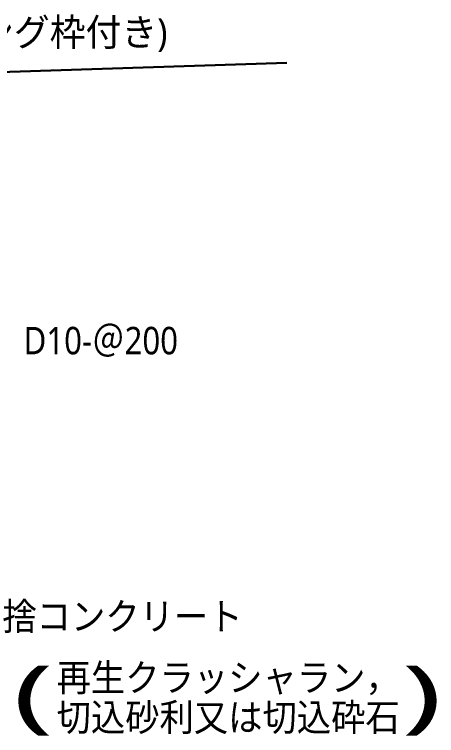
# Model space of a CAD drawing. Header units: millimetres. Extents: x 0 to 420, y 0 to 297.
# Drawn here: x 177.7 to 209.7, y 77.1 to 131.7 of the extents above; entities that cross this region are included whole.
import ezdxf
from ezdxf.enums import TextEntityAlignment as Align

# ---------------------------------------------------------------- set-up
doc = ezdxf.new("R2010")
doc.units = ezdxf.units.MM
doc.styles.add('kst32b', font='NotoSansJP-Variable.ttf')

msp = doc.modelspace()

# ---------------------------------------------------------------- linework, layer by layer
at = {"lineweight": 30}
msp.add_lwpolyline([(170.371, 127.127), (198.374, 128.037)], dxfattribs=at)

# ---------------------------------------------------------------- texts
at = {"style": 'kst32b'}
for s, height, p, p2 in [('(グレーチング枠付き)', 2.07913, (163.343, 129.307), (189.332, 129.307)), ('D10-＠200', 2.0791, (178.435, 105.96), (190.13, 105.96)), ('捨コンクリート', 2.0791, (176.826, 85.09), (195.019, 85.09)), ('再生クラッシャラン，', 2.0791, (180.933, 80.454), (206.922, 80.454)), ('(          )', 4.33151, (177.631, 78.063), (210.117, 78.063)), ('切込砂利又は切込砕石', 2.0791, (180.933, 77.449), (206.922, 77.449))]:
    msp.add_text(s, height=height, dxfattribs=at).set_placement(p, p2, align=Align.FIT)

doc.saveas('drawing.dxf')
